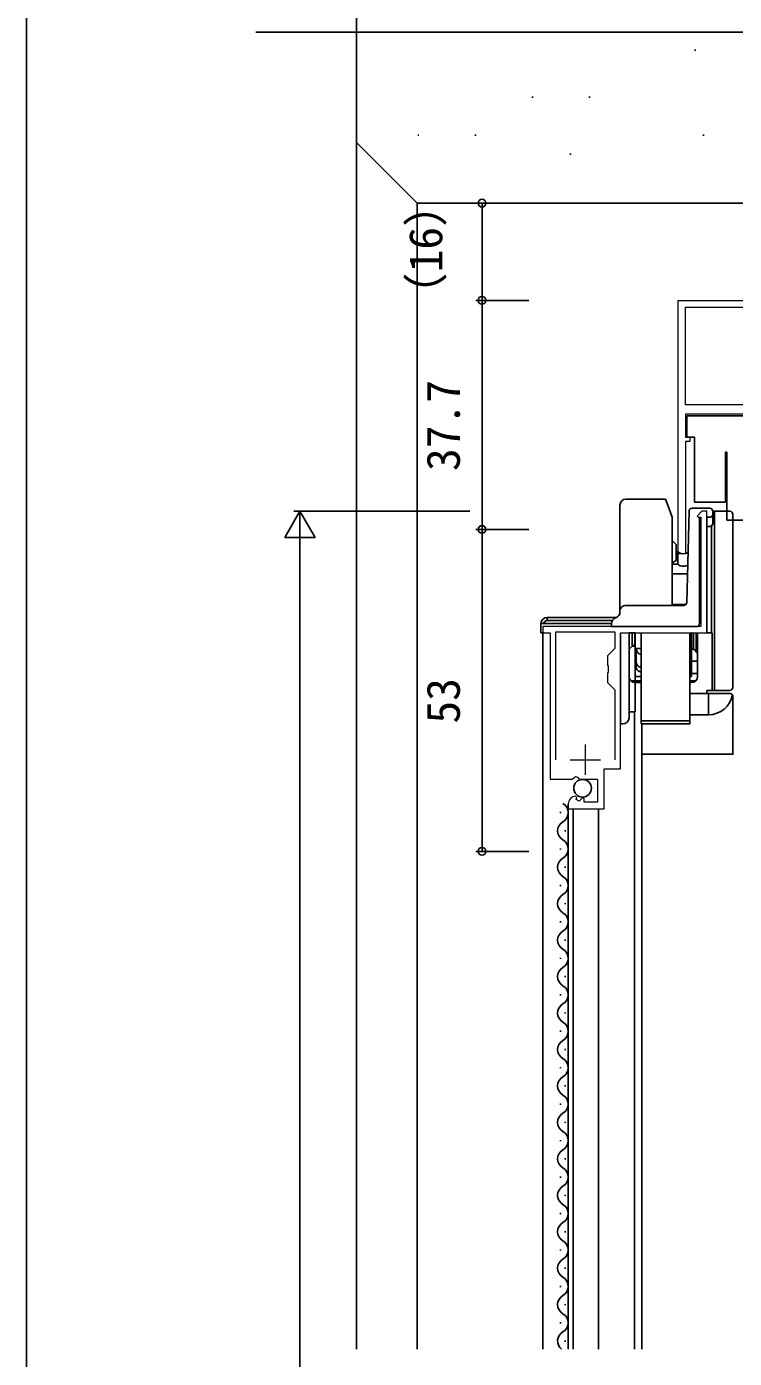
# Model space of a CAD drawing. Units: millimetres, scale not verified. Extents: x -437 to 438, y -331 to 329.
# Drawn here: x -436.9 to -320.4, y -14.7 to 204.6 of the extents above; entities that cross this region are included whole.
import ezdxf
from ezdxf.enums import TextEntityAlignment as Align

# ---------------------------------------------------------------- set-up
doc = ezdxf.new("R2010")
doc.units = ezdxf.units.MM
doc.header["$LTSCALE"] = 2
doc.layers.add('0-2_YKK_11', color=7, linetype='Continuous', lineweight=18)
for name, color, linetype in [('0-4_YKK_12', 2, 'Continuous'), ('0-5_YKK_13', 4, 'Continuous'), ('0-7_YKK_D', 6, 'Continuous'), ('0-8_YKK_ZWAK', 7, 'Continuous'), ('0-9_YSS_K', 3, 'Continuous'), ('0-A_YSS_KE', 3, 'Continuous')]:
    doc.layers.add(name, color=color, linetype=linetype)
doc.styles.add('ＭＳ ゴシック', font='')
doc.styles.get('ＭＳ ゴシック').set_extended_font_data('MS Gothic')

msp = doc.modelspace()

# ---------------------------------------------------------------- linework, layer by layer
at = {"layer": '0-2_YKK_11'}
for p, q in [((-344.9, 86.4), (-344.9, 81.4)), ((-347.4, 83.9), (-342.4, 83.9))]:
    msp.add_line(p, q, dxfattribs=at)
at = {"layer": '0-2_YKK_11', "color": 211}
for points in [[(-309.3, 140.8), (-328.4, 140.8), (-328.4, 137), (-327.7, 137), (-327.7, 136.3), (-328.4, 136.3), (-328.4, 117.8), (-329.6, 117.8), (-329.6, 159.5), (-306.3, 159.5)], [(-304.873, 142.3), (-328.4, 142.3), (-328.4, 158.4), (-309.2, 158.4), (-309.2, 155.8), (-301.1, 155.8), (-301.1, 147.977)]]:
    msp.add_lwpolyline(points, dxfattribs=at)
at = {"layer": '0-2_YKK_11'}
for points in [[(-347.7, 76.605), (-347.7, 75.8), (-341.8, 75.8), (-341.8, 82.4), (-339.1, 82.4), (-339.1, 104.8), (-324.9, 104.8), (-324.9, 124.8), (-325.7, 124.8), (-326.5, 124), (-326.3, 123.8), (-325.9, 123.8), (-325.9, 105.8)], [(-325.9, 105.8), (-351.9, 105.8), (-351.9, 104.8), (-350.7, 104.8), (-350.7, 80.7), (-347.069, 80.7), (-346.529, 81.153), (-346.2, 81), (-345.9, 80.7), (-342.9, 80.7), (-342.9, 76.9), (-345.1, 76.9), (-345.1, 77.534), (-345.347, 77.636), (-345.924, 77.059), (-346.392, 77.329), (-346.307, 77.648), (-346.518, 77.899)], [(-340, 83.9), (-340, 95.35), (-341.2, 96.55), (-341.2, 98.129), (-341.057, 98.321), (-341.057, 99.279), (-341.2, 99.471), (-341.2, 101.05), (-340, 102.25), (-340, 104.9), (-349.8, 104.9), (-349.8, 83.9)]]:
    msp.add_lwpolyline(points, dxfattribs=at)
msp.add_arc((-346.4, 76.605), 1.3, 95.2159, 180.00002, dxfattribs=at)
at = {"layer": '0-4_YKK_12'}
for p, q in [((-351.9, -13.151), (-351.9, 104.8)), ((-336.8, -13.151), (-336.8, 91.8)), ((-335.6, 89.797), (-335.6, -13.151)), ((-348.96, 75.093), (-348.96, 75.293)), ((-347.7, -13.151), (-347.7, 76.607)), ((-346.9, -13.151), (-346.9, 75.8)), ((-342.7, -13.151), (-342.7, 75.8)), ((-348.2, 72.093), (-348.2, 72.293)), ((-348.96, 69.093), (-348.96, 69.293)), ((-348.2, 66.093), (-348.2, 66.293)), ((-348.96, 63.093), (-348.96, 63.293)), ((-348.2, 60.093), (-348.2, 60.293)), ((-348.96, 57.093), (-348.96, 57.293)), ((-348.2, 54.093), (-348.2, 54.293)), ((-348.96, 51.093), (-348.96, 51.293)), ((-348.2, 48.093), (-348.2, 48.293)), ((-348.96, 45.093), (-348.96, 45.293)), ((-348.2, 42.093), (-348.2, 42.293)), ((-348.96, 39.093), (-348.96, 39.293)), ((-348.2, 36.093), (-348.2, 36.293)), ((-348.96, 33.093), (-348.96, 33.293)), ((-348.2, 30.093), (-348.2, 30.293)), ((-348.96, 27.093), (-348.96, 27.293)), ((-348.2, 24.093), (-348.2, 24.293)), ((-348.96, 21.093), (-348.96, 21.293)), ((-348.2, 18.093), (-348.2, 18.293)), ((-348.96, 15.093), (-348.96, 15.293)), ((-348.2, 12.093), (-348.2, 12.293)), ((-348.96, 9.093), (-348.96, 9.293)), ((-348.2, 6.093), (-348.2, 6.293)), ((-348.96, 3.093), (-348.96, 3.293)), ((-348.2, 0.093), (-348.2, 0.293)), ((-348.96, -2.907), (-348.96, -2.707)), ((-348.2, -5.907), (-348.2, -5.707)), ((-348.96, -8.907), (-348.96, -8.707)), ((-348.2, -11.907), (-348.2, -11.707))]:
    msp.add_line(p, q, dxfattribs=at)
for centre, start, end in [((-349.418, 75.193), 299.20255, 60.79746), ((-347.742, 72.193), 119.20255, 240.79746), ((-349.418, 69.193), 299.20255, 60.79746), ((-347.742, 66.193), 119.20255, 240.79746), ((-349.418, 63.193), 299.20255, 60.79746), ((-347.742, 60.193), 119.20255, 240.79746), ((-349.418, 57.193), 299.20255, 60.79746), ((-347.742, 54.193), 119.20255, 240.79746), ((-349.418, 51.193), 299.20255, 60.79746), ((-347.742, 48.193), 119.20255, 240.79746), ((-349.418, 45.193), 299.20255, 60.79746), ((-347.742, 42.193), 119.20255, 240.79746), ((-349.418, 39.193), 299.20255, 60.79746), ((-347.742, 36.193), 119.20255, 240.79746), ((-349.418, 33.193), 299.20255, 60.79746), ((-347.742, 30.193), 119.20255, 240.79746), ((-349.418, 27.193), 299.20255, 60.79746), ((-347.742, 24.193), 119.20255, 240.79746), ((-349.418, 21.193), 299.20255, 60.79746), ((-347.742, 18.193), 119.20255, 240.79746), ((-349.418, 15.193), 299.20255, 60.79746), ((-347.742, 12.193), 119.20255, 240.79746), ((-349.418, 9.193), 299.20255, 60.79746), ((-347.742, 6.193), 119.20255, 240.79746), ((-349.418, 3.193), 299.20255, 60.79746), ((-347.742, 0.193), 119.20255, 240.79746), ((-349.418, -2.807), 299.20255, 60.79746), ((-347.742, -5.807), 119.20255, 240.79746), ((-349.418, -8.807), 299.20255, 60.79746), ((-347.742, -11.807), 119.20255, 231.4584)]:
    msp.add_arc(centre, 1.718, start, end, dxfattribs=at)
at = {"layer": '0-5_YKK_13'}
for p, q in [((-328.2, 137), (-328.2, 140.5)), ((-326.9, 137), (-328.2, 137)), ((-326.9, 137), (-326.9, 126.3)), ((-321.6, 134.5), (-321.8, 134.5)), ((-321.8, 134.5), (-321.8, 126.3)), ((-321.6, 123.3), (-321.6, 134.5)), ((-339.2, 125.797), (-339.2, 108.297)), ((-331.692, 126.797), (-338.2, 126.797)), ((-331.328, 125.797), (-331.692, 126.797)), ((-327.037, 125.297), (-327.312, 125.297)), ((-327.081, 125.297), (-327.312, 125.297)), ((-324.4, 125.297), (-327.037, 125.297)), ((-321.8, 126.3), (-326.9, 126.3)), ((-328.188, 109.786), (-327.812, 124.81)), ((-326.1, 106.297), (-326.1, 123.797)), ((-324.9, 123.797), (-324.4, 123.797)), ((-324.9, 122.797), (-324.9, 123.797)), ((-323.6, 124.8), (-323.9, 124.8)), ((-323.9, 124.297), (-323.9, 124.797)), ((-323.9, 122.797), (-323.9, 124.297)), ((-321.1, 124.8), (-323.6, 124.8)), ((-323.6, 95.3), (-323.6, 124.8)), ((-321.6, 123.3), (-310, 123.3)), ((-320.6, 124.3), (-320.6, 95.8)), ((-324.9, 104.8), (-324.9, 122.297)), ((-330.6, 119.95), (-329.95, 119.3)), ((-330.6, 116.289), (-329.95, 116.664)), ((-329.95, 118.1), (-329.683, 118.1)), ((-330.6, 116.086), (-329.683, 116.086)), ((-330.6, 114.486), (-328.07, 114.486)), ((-328.63, 109.297), (-338.2, 109.297)), ((-330.6, 109.445), (-328.55, 109.445)), ((-352.2, 106.3), (-351.7, 106.3)), ((-352.2, 106.3), (-352.2, 104.8)), ((-340.6, 106.3), (-351.7, 106.3)), ((-339.774, 107.3), (-351.2, 107.3)), ((-340.6, 106.297), (-340.6, 105.797)), ((-340.6, 105.8), (-326.6, 105.797)), ((-326.4, 105.839), (-326.4, 105.797)), ((-351.7, 104.8), (-352.2, 104.8)), ((-339.1, 104.497), (-339.1, 91.797)), ((-336.7, 104.8), (-337.7, 104.8)), ((-337.7, 104.797), (-337.7, 91.8)), ((-337.7, 91.797), (-337.7, 104.797)), ((-337.2, 104.797), (-337.2, 102.6)), ((-336.7, 104.797), (-336.7, 91.8)), ((-335.7, 90.297), (-335.7, 104.797)), ((-327.7, 104.797), (-327.7, 90.297)), ((-327.55, 103.2), (-327.7, 103.2)), ((-327.55, 103.2), (-327.55, 104.797)), ((-327.55, 101.726), (-327.55, 103.2)), ((-327.4, 104.797), (-327.4, 97.6)), ((-327.1, 104.797), (-327.1, 102.1)), ((-326.65, 104.797), (-326.65, 101.75)), ((-326.4, 104.8), (-326.4, 97.603)), ((-324.1, 104.8), (-324.033, 104.8)), ((-337.2, 102.6), (-337.7, 102.1)), ((-337.2, 102.6), (-336.7, 102.6)), ((-335.7, 102.2), (-336.7, 102.2)), ((-336.55, 102.2), (-336.55, 100.056)), ((-327.55, 101.726), (-327.55, 99.272)), ((-327.1, 102.2), (-327.4, 102.2)), ((-327.4, 102.1), (-327.1, 102.1)), ((-327.4, 101.7), (-327.4, 97.772)), ((-327.1, 102.1), (-326.4, 101.4)), ((-336.55, 99.272), (-336.55, 100.056)), ((-327.55, 98.935), (-327.55, 99.272)), ((-326.4, 100.1), (-327.4, 100.1)), ((-337.414, 96.9), (-335.7, 96.9)), ((-336.7, 97.6), (-335.7, 97.6)), ((-335.7, 96.6), (-336.7, 96.6)), ((-327.7, 97.6), (-327.4, 97.6)), ((-327.7, 96.9), (-326.686, 96.9)), ((-327.4, 96.6), (-327.7, 96.6)), ((-326.4, 98.1), (-327.4, 98.1)), ((-324.9, 94.8), (-327.7, 94.8)), ((-324.9, 95.3), (-324.9, 94.8)), ((-324.9, 95.3), (-324.033, 95.3)), ((-324.6, 94.8), (-324.9, 94.8)), ((-321.1, 94.8), (-324.6, 94.8)), ((-324.6, 94.8), (-324.6, 91.3)), ((-321.1, 95.3), (-323.6, 95.3)), ((-339.1, 91.797), (-339.1, 89.797)), ((-336.7, 91.8), (-337.7, 91.8)), ((-337.7, 91.797), (-337.7, 90.797)), ((-335.7, 90.297), (-335.7, 89.797)), ((-327.7, 90.297), (-335.7, 90.297)), ((-324.6, 91.3), (-327.7, 91.3)), ((-339.1, 89.797), (-338.7, 89.797)), ((-335.6, 89.797), (-335.6, 84.8))]:
    msp.add_line(p, q, dxfattribs=at)
for points in [[(-328.2, 140.5), (-309.3, 140.5), (-309.3, 135.5)], [(-330.6, 109.297), (-330.6, 123.797), (-331.328, 125.797)], [(-324.9, 122.797), (-324.9, 122.297), (-324.4, 122.297)], [(-324.1, 122.397), (-324.1, 104.8), (-324.9, 104.8)], [(-329.95, 116.664), (-329.95, 118.3), (-329.95, 119.3)], [(-329.683, 116.086), (-329.683, 116.721), (-329.683, 118.1)], [(-329.683, 116.086), (-329.477, 115.942), (-329.25, 115.832), (-329.007, 115.764), (-328.756, 115.74), (-328.505, 115.762), (-328.262, 115.828), (-328.034, 115.935)], [(-328.272, 109.519), (-328.406, 109.465), (-328.55, 109.445)], [(-351.2, 107.3), (-351.2, 106.8), (-340.464, 106.8)], [(-336.75, 104.797), (-336.75, 102.7), (-337.2, 102.7)], [(-327.4, 101.7), (-327.4, 104.797), (-327.4, 97.772)], [(-327.1, 104.797), (-327.1, 102.2), (-326.65, 101.75)], [(-324.033, 104.8), (-324.033, 95.3), (-323.6, 95.3)], [(-335.7, 101.203), (-335.868, 101.249), (-336.025, 101.327), (-336.164, 101.432), (-336.284, 101.56), (-336.383, 101.704), (-336.459, 101.862), (-336.512, 102.028), (-336.541, 102.2)], [(-336.55, 100.056), (-336.534, 99.88), (-336.488, 99.709), (-336.411, 99.549), (-336.308, 99.405), (-336.181, 99.281), (-336.034, 99.182), (-335.872, 99.109), (-335.7, 99.069)], [(-335.7, 98.317), (-335.968, 98.388), (-336.204, 98.537), (-336.39, 98.745), (-336.51, 98.997), (-336.55, 99.272)], [(-327.55, 99.272), (-327.568, 99.132), (-327.62, 99.002), (-327.7, 98.886)], [(-327.55, 98.935), (-327.567, 98.747), (-327.617, 98.564), (-327.7, 98.394)], [(-335.6, 84.8), (-320.6, 84.8), (-320.6, 94.3)], [(-335.7, 89.797), (-327.7, 89.797), (-327.7, 90.297)]]:
    msp.add_lwpolyline(points, dxfattribs=at)
msp.add_circle((-345.35, 79.2), 1.45, dxfattribs=at)
for centre, radius, start, end in [((-338.2, 125.797), 1, 90, 180), ((-327.312, 124.797), 0.5, 90, 178.59347), ((-324.4, 124.797), 0.5, 0, 90), ((-324.4, 124.297), 0.5, 270, 0), ((-324.4, 122.797), 0.5, 270, 0), ((-321.1, 124.3), 0.5, 0, 90), ((-328.75, 119.4), 1.6, 234.34091, 298.65952), ((-328.688, 109.797), 0.5, 270.0285, 358.1907), ((-340.198, 108.206), 1, 287.39477, 2.62119), ((-338.2, 108.297), 1, 90, 182.62119), ((-351.2, 106.3), 1, 90, 180), ((-351.2, 106.3), 0.5, 90, 180), ((-339.6, 106.297), 1, 107.39477, 180), ((-326.6, 106.297), 0.5, 270, 0), ((-327.75, 101.7), 0.35, 278.21321, 0), ((-336.7, 97.6), 1, 180, 270), ((-327.4, 97.6), 1, 270, 0), ((-324.6, 95.3), 4, 270, 349.26743), ((-321.1, 95.8), 0.5, 270, 0), ((-321.1, 94.3), 0.5, 30.67705, 90), ((-321.1, 94.3), 0.5, 0, 30.67705), ((-338.7, 90.797), 1, 270, 0)]:
    msp.add_arc(centre, radius, start, end, dxfattribs=at)
msp.add_ellipse((-327.9, 97.772), major_axis=(0.5, 0), ratio=0.34202, start_param=5.1239058, end_param=7.4424648, dxfattribs=at)
at = {"layer": '0-7_YKK_D'}
for p, q in [((-361.9, 159.5), (-361.9, 175.5)), ((-354.2, 159.5), (-362.9, 159.5)), ((-354.2, 159.5), (-362.9, 159.5)), ((-361.9, 159.5), (-361.9, 121.8)), ((-391.9, 124.8), (-394.4, 120.47)), ((-363.9, 124.8), (-392.9, 124.8)), ((-391.9, 124.8), (-389.4, 120.47)), ((-391.9, 124.8), (-391.9, 116.14)), ((-354.2, 121.8), (-362.9, 121.8)), ((-354.2, 121.8), (-362.9, 121.8)), ((-361.9, 68.8), (-361.9, 121.8)), ((-394.4, 120.47), (-389.4, 120.47)), ((-391.9, 119.8), (-391.9, -203.703)), ((-354.2, 68.8), (-362.9, 68.8))]:
    msp.add_line(p, q, dxfattribs=at)
msp.add_lwpolyline([(-299.6, 189.382), (-301.063, 191.47), (-309.606, 203.672), (-399.15, 203.672)], dxfattribs=at)
for centre in [(-361.9, 175.5), (-361.9, 159.5), (-361.9, 159.5), (-361.9, 121.8), (-361.9, 121.8), (-361.9, 68.8)]:
    msp.add_circle(centre, 0.637, dxfattribs=at)
at = {"layer": '0-8_YKK_ZWAK'}
msp.add_line((-436.9, 293.8), (-436.9, -331.2), dxfattribs=at)
at = {"layer": '0-9_YSS_K'}
for p, q in [((-326.895, 200.675), (-326.695, 200.675)), ((-353.711, 192.939), (-353.511, 192.939)), ((-344.324, 192.939), (-344.124, 192.939)), ((-372.486, 186.681), (-372.286, 186.681)), ((-363.098, 186.681), (-362.898, 186.681)), ((-325.55, 186.681), (-325.35, 186.681)), ((-382.602, 185.5), (-382.602, -13.151)), ((-347.453, 183.552), (-347.253, 183.552)), ((-372.602, 175.5), (-372.603, -13.151))]:
    msp.add_line(p, q, dxfattribs=at)
at = {"layer": '0-A_YSS_KE'}
for p, q in [((-382.602, 185.5), (-382.603, 243.8)), ((-372.603, 175.5), (-382.603, 185.5))]:
    msp.add_line(p, q, dxfattribs=at)
msp.add_lwpolyline([(-299.6, 175.5), (-299.6, 185.5), (-309.6, 185.5), (-309.6, 175.5), (-372.603, 175.5)], dxfattribs=at)

# ---------------------------------------------------------------- texts
at = {"layer": '0-7_YKK_D', "style": 'ＭＳ ゴシック'}
for s, p in [('（16）', (-366.795, 156.612)), ('37.7', (-363.9, 131.424)), ('53', (-363.9, 89.845))]:
    msp.add_text(s, height=5.499, rotation=90, dxfattribs=at).set_placement(p, align=Align.BOTTOM_LEFT)

doc.saveas('drawing.dxf')
